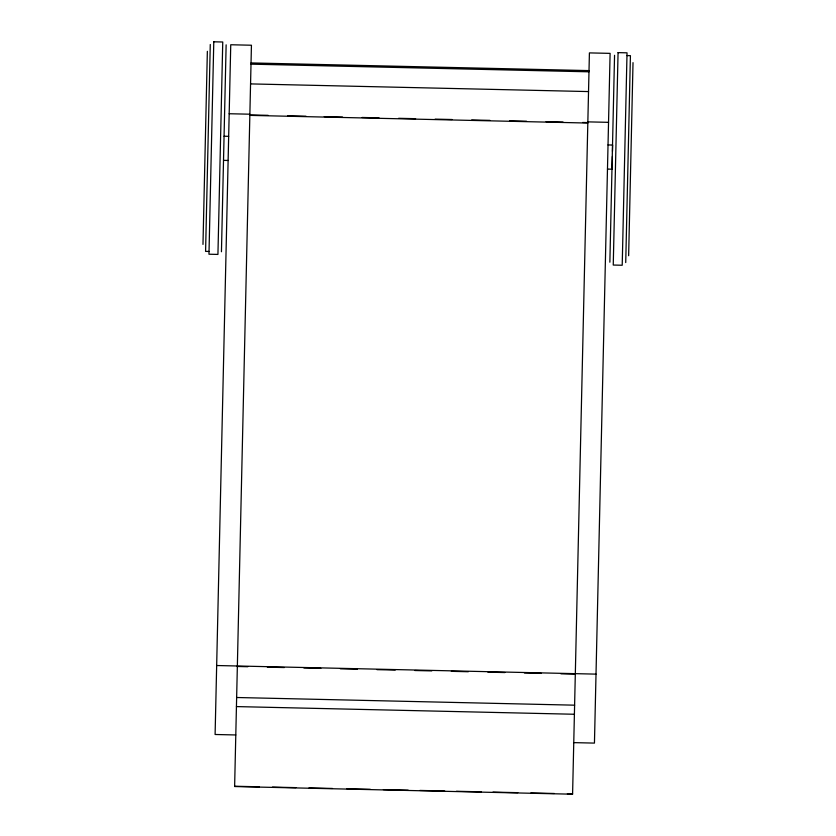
<?xml version="1.0" encoding="UTF-8"?>
<svg xmlns="http://www.w3.org/2000/svg" width="836" height="836" viewBox="0 0 836 836"><rect width="100%" height="100%" fill="white"/><g stroke="black" fill="none" stroke-linecap="round" stroke-linejoin="round"><path stroke-width="1.25" d="M202.981 244.405L207.359 51.33M210.275 44.486L205.583 251.375L209.031 251.458M221.446 251.74L226.138 44.841M609.862 262.201L614.554 55.301M612.37 156.478L612.088 169.185L607.479 169.081M612.485 151.389L612.631 145.046L608.023 144.941M625.725 262.556L630.417 55.667L626.969 55.584M628.641 255.711L633.019 62.637M251.04 62.93L589.014 70.6M251.009 64.153L588.983 71.812M250.56 83.903L588.534 91.573M229.189 113.738L249.88 114.198M587.844 121.868L608.535 122.338M251.166 114.95L268.126 115.337M287.699 115.786L305.976 116.194M324.243 116.612L342.509 117.03M362.082 117.468L379.042 117.855M398.615 118.304L415.586 118.681M435.159 119.13L452.119 119.517M471.692 119.956L489.959 120.374M509.532 120.812L526.502 121.199M546.075 121.648L563.036 122.035M582.608 122.474L587.833 122.589M249.849 115.378L587.823 123.049M224.058 136.226L228.667 136.331M223.515 160.366L228.124 160.47M216.66 665.519L596.016 674.13M237.34 666.48L247.78 666.72M267.353 667.17L284.324 667.546M303.896 667.995L320.857 668.382M340.43 668.821L357.39 669.208M376.973 669.657L395.24 670.064M414.813 670.514L431.773 670.9M451.346 671.339L468.306 671.726M487.89 672.175L504.85 672.552M524.423 673.001L541.383 673.388M560.956 673.826L575.314 674.15M236.64 697.506L574.614 705.176M236.431 706.587L574.405 714.257M235.794 734.959L215.103 734.489L230.746 44.757L251.437 45.228L234.623 786.53L572.587 794.2L589.411 52.898L610.102 53.368L594.448 743.099L573.757 742.629M234.623 786.237L259.421 786.801M272.473 787.094L295.954 787.627M309.006 787.92L332.498 788.452M346.846 788.776L370.338 789.309M383.39 789.612L408.177 790.177M419.923 790.438L444.71 791.002M456.456 791.264L481.254 791.828M493 792.1L517.787 792.664M530.839 792.956L554.331 793.489M567.372 793.782L572.597 793.907M213.786 41.8L208.969 254.217L217.935 254.426L222.752 41.999L213.786 41.8M618.065 52.626L613.248 265.043L622.214 265.242L627.031 52.825L618.065 52.626"/></g></svg>
